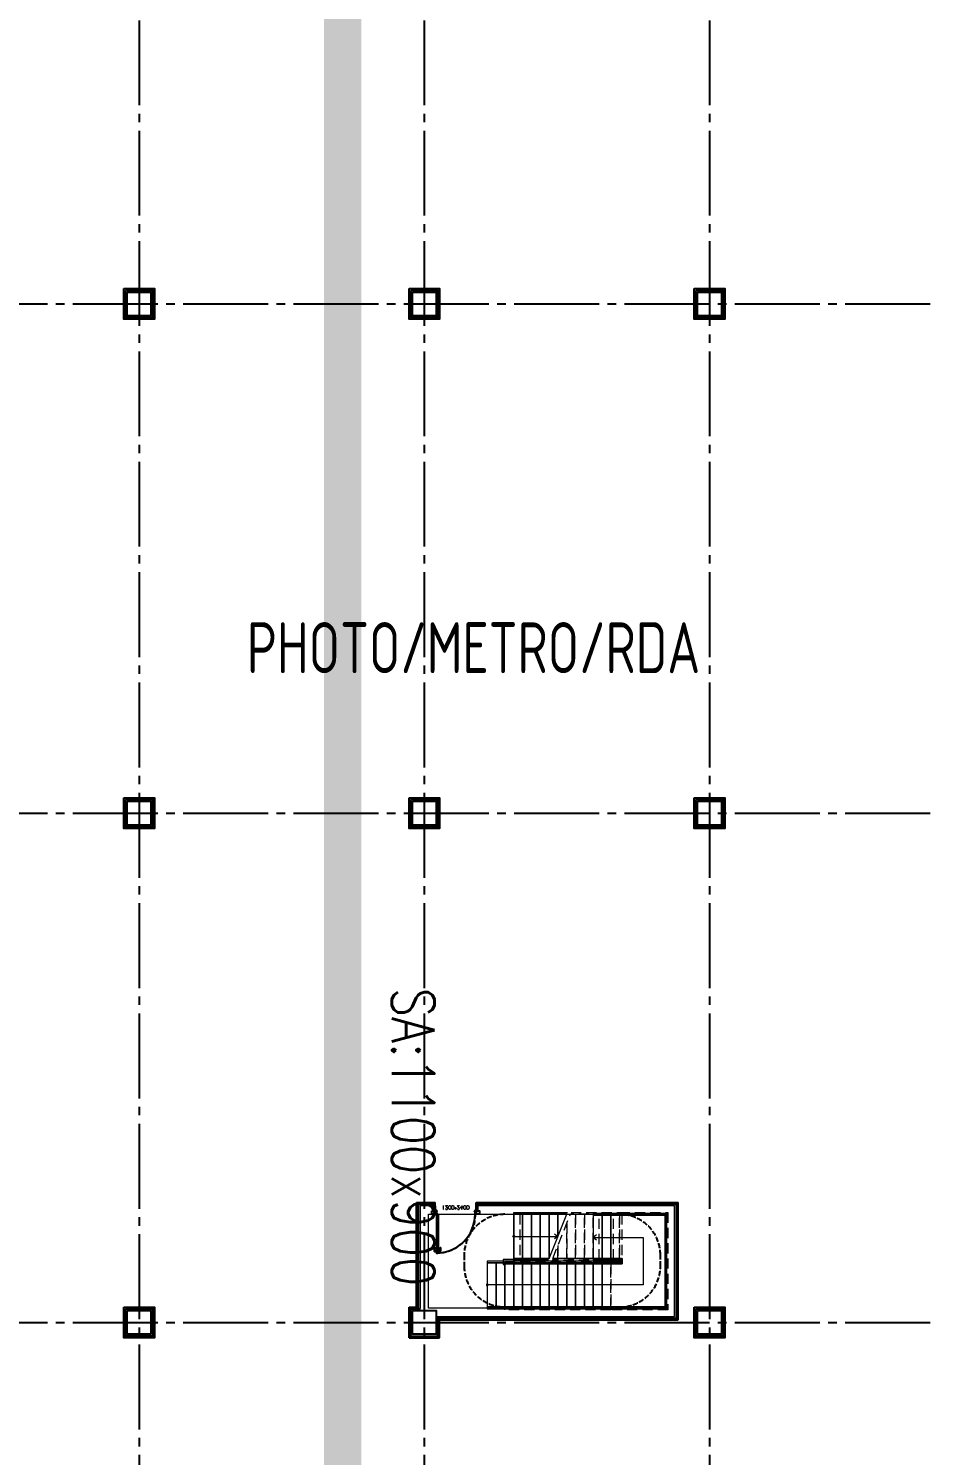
# Model space of a CAD drawing. Extents: x -960 to 27370, y -3283 to 11880.
# Drawn here: x 9874 to 12522, y 4108 to 8311 of the extents above; entities that cross this region are included whole.
import ezdxf
from ezdxf.enums import TextEntityAlignment as Align

# ---------------------------------------------------------------- set-up
doc = ezdxf.new("R2010")
doc.units = 0
doc.header["$LTSCALE"] = 100
for name, pattern in [('188K-SM-03-F10-ARCH-PA-Y2257103$0$HIDDEN2', [0.1875, 0.125, -0.0625]), ('X-S-FAB-L10$0$COL-CEN-LIN', [3.25, 2.5, -0.25, 0.25, -0.25]), ('X-S-FAB-L10$0$HIDDEN', [0.4, 0.3, -0.1]), ('X-S-FAB-L10$0$JJP_虛線(退縮線、投影線、地下室範圍、非屬本工程、圖面分區)', [0.45, 0.3, -0.15]), ('X-S-FAB-L10$0$虛線', [0.846667, 0.423333, -0.423333])]:
    doc.linetypes.add(name, pattern=pattern)
for name, color, linetype in [('0-xref', 8, 'Continuous'), ('188K-SM-03-F10-ARCH-PA-Y2257103$0$K-P1S-4.2-單抗', 3, 'Continuous'), ('188K-SM-03-F10-ARCH-PA-Y2257103$0$K-TXT', 7, 'Continuous'), ('188K-SM-03-F10-ARCH-PA-Y2257103$0$K-岩棉 2hr 7.5-單抗', 230, 'Continuous'), ('188K-SM-03-F10-ARCH-PA-Y2257103$0$非YK-K-防火門', 11, 'Continuous'), ('188K-SM-07-F15-HVAC-MA DUCT-Y2257103$0$0-MAU-SA', 5, 'Continuous'), ('188K-SM-07-F15-HVAC-MA DUCT-Y2257103$0$01-電力-CSA', 1, 'Continuous'), ('X-S-FAB-L10$0$0-DIM-TXT', 8, 'Continuous'), ('X-S-FAB-L10$0$A-STRS', 8, 'Continuous'), ('X-S-FAB-L10$0$A-WALL-IN', 8, 'Continuous'), ('X-S-FAB-L10$0$BLOCK', 8, 'Continuous'), ('X-S-FAB-L10$0$CCL', 8, 'X-S-FAB-L10$0$COL-CEN-LIN'), ('X-S-FAB-L10$0$COL-S', 8, 'Continuous'), ('X-S-FAB-L10$0$DW_Frame', 8, 'Continuous'), ('X-S-FAB-L10$0$HID', 8, 'X-S-FAB-L10$0$HIDDEN'), ('X-S-FAB-L10$0$S-SLAB-SHOW', 8, 'Continuous')]:
    doc.layers.add(name, color=color, linetype=linetype)
doc.styles.add('188K-SM-03-F10-ARCH-PA-Y2257103$0$AA-TXT', font='isocp.shx', dxfattribs={"width": 0.8, "bigfont": 'chineset.shx'})
doc.styles.add('188K-SM-03-F10-ARCH-PA-Y2257103$0$Standard', font='txt.shx', dxfattribs={"bigfont": 'chineset.shx'})
doc.styles.add('188K-SM-07-F15-HVAC-MA DUCT-Y2257103$0$00-AEX$0$HKEC', font='romans.shx', dxfattribs={"bigfont": 'china.shx'})
doc.styles.add('X-S-FAB-L10$0$CHINA', font='simplex.shx', dxfattribs={"width": 0.75, "bigfont": 'chineset.shx'})
doc.styles.add('X-S-FAB-L10$0$Standard', font='', dxfattribs={"width": 0.8})
doc.styles.add('X-S-FAB-L10$0$TG_NOTE_TEXT', font='simplex.shx', dxfattribs={"width": 0.75, "bigfont": 'chineset.shx'})
doc.styles.get('X-S-FAB-L10$0$Standard').set_extended_font_data('Microsoft JhengHei')

# ---------------------------------------------------------------- blocks, each defined once
blk = doc.blocks.new('X-S-FAB-L10$0$FAB2-L05')
at = {"layer": 'X-S-FAB-L10$0$CCL'}
for p, q in [((-15960, 11005), (-15960, 0)), ((-15120, 11005), (-15120, 0)), ((-14280, 11005), (-14280, 0)), ((-26880, 8220), (1210, 8220)), ((-26880, 6720), (1210, 6720)), ((-26880, 5220), (1210, 5220))]:
    blk.add_line(p, q, dxfattribs=at)
at = {"layer": 'X-S-FAB-L10$0$COL-S'}
for points in [[(-15995, 8255), (-15925, 8255), (-15925, 8185), (-15995, 8185)], [(-15155, 8255), (-15085, 8255), (-15085, 8185), (-15155, 8185)], [(-14315, 8255), (-14245, 8255), (-14245, 8185), (-14315, 8185)], [(-15995, 6755), (-15925, 6755), (-15925, 6685), (-15995, 6685)], [(-15155, 6755), (-15085, 6755), (-15085, 6685), (-15155, 6685)], [(-14315, 6755), (-14245, 6755), (-14245, 6685), (-14315, 6685)], [(-15995, 5255), (-15925, 5255), (-15925, 5185), (-15995, 5185)], [(-15155, 5255), (-15085, 5255), (-15085, 5185), (-15155, 5185)], [(-14315, 5255), (-14245, 5255), (-14245, 5185), (-14315, 5185)]]:
    blk.add_lwpolyline(points, close=True, dxfattribs=at)
blk = doc.blocks.new('X-S-FAB-L10')
for p, q in [((11072.5, 4843.5), (11072.5, 4818.5)), ((11192.5, 4843.5), (11192.5, 4818.5))]:
    blk.add_line(p, q)
blk.add_lwpolyline([(11075.5, 4818.5), (11075.5, 4704.5), (11079.875, 4704.5), (11079.875, 4818.5)], close=True)
blk.add_arc((11075.5, 4818.5), 114, 270, 0)
at = {"layer": 'X-S-FAB-L10$0$A-STRS', "lineweight": 0}
for p, q in [((11303.5, 4823.5), (11461.5, 4823.5)), ((11303.5, 4818.5), (11303.5, 4823.5)), ((11459.5, 4818.5), (11303.5, 4818.5)), ((11303.5, 4688.5), (11303.5, 4818.5)), ((11303.5, 4818.5), (11459.5, 4818.5)), ((11303.5, 4688.5), (11303.5, 4818.5)), ((11303.5, 4818.5), (11329.5, 4818.5)), ((11329.5, 4688.5), (11329.5, 4818.5)), ((11329.5, 4818.5), (11329.5, 4688.5)), ((11329.5, 4688.5), (11329.5, 4818.5)), ((11329.5, 4818.5), (11355.5, 4818.5)), ((11355.5, 4688.5), (11355.5, 4818.5)), ((11355.5, 4818.5), (11355.5, 4688.5)), ((11355.5, 4688.5), (11355.5, 4818.5)), ((11355.5, 4818.5), (11381.5, 4818.5)), ((11381.5, 4688.5), (11381.5, 4818.5)), ((11381.5, 4818.5), (11381.5, 4688.5)), ((11381.5, 4688.5), (11381.5, 4818.5)), ((11381.5, 4818.5), (11407.5, 4818.5)), ((11407.5, 4688.5), (11407.5, 4818.5)), ((11407.5, 4818.5), (11407.5, 4688.5)), ((11407.5, 4688.5), (11407.5, 4818.5)), ((11407.5, 4818.5), (11433.5, 4818.5)), ((11407.5, 4688.5), (11459.5, 4818.5)), ((11433.5, 4753.5), (11433.5, 4818.5)), ((11433.5, 4818.5), (11433.5, 4753.5)), ((11433.5, 4753.5), (11433.5, 4818.5)), ((11433.5, 4818.5), (11459.5, 4818.5)), ((11589.5, 4820.5), (11537.5, 4820.5)), ((11537.5, 4820.5), (11537.5, 4815.5)), ((11537.5, 4815.5), (11589.5, 4815.5)), ((11537.5, 4815.5), (11537.5, 4685.5)), ((11589.5, 4815.5), (11537.5, 4815.5)), ((11537.5, 4815.5), (11537.5, 4685.5)), ((11563.5, 4815.5), (11537.5, 4815.5)), ((11563.5, 4815.5), (11563.5, 4685.5)), ((11563.5, 4685.5), (11563.5, 4815.5)), ((11563.5, 4815.5), (11563.5, 4685.5)), ((11589.5, 4815.5), (11563.5, 4815.5)), ((11589.5, 4815.5), (11589.5, 4820.5)), ((11615.5, 4820.5), (11589.5, 4820.5)), ((11589.5, 4820.5), (11589.5, 4815.5)), ((11589.5, 4815.5), (11615.5, 4815.5)), ((11597.27, 4815.5), (11589.5, 4815.5)), ((11589.5, 4815.5), (11589.5, 4685.5)), ((11589.5, 4815.5), (11589.5, 4685.5)), ((11589.5, 4815.5), (11589.5, 4685.5)), ((11589.5, 4685.5), (11589.5, 4815.5)), ((11589.5, 4815.5), (11589.5, 4685.5)), ((11615.5, 4815.5), (11589.5, 4815.5)), ((11615.5, 4815.5), (11597.27, 4815.5)), ((11754.5, 4820.5), (11615.5, 4820.5)), ((11615.5, 4815.5), (11749.5, 4815.5)), ((11749.5, 4815.5), (11615.5, 4815.5)), ((11749.5, 4815.5), (11615.5, 4815.5)), ((11749.5, 4815.5), (11749.5, 4545.5)), ((11749.5, 4545.5), (11749.5, 4815.5)), ((11749.5, 4545.5), (11749.5, 4815.5)), ((11754.5, 4540.5), (11754.5, 4820.5)), ((11303.5, 4753.5), (11329.5, 4753.5)), ((11329.5, 4753.5), (11433.5, 4753.5)), ((11423.5, 4761), (11433.5, 4753.5)), ((11433.5, 4753.5), (11423.5, 4746)), ((11547.5, 4758), (11537.5, 4750.5)), ((11537.5, 4750.5), (11563.5, 4750.5)), ((11537.5, 4750.5), (11547.5, 4743)), ((11563.5, 4750.5), (11589.5, 4750.5)), ((11589.5, 4750.5), (11615.5, 4750.5)), ((11615.5, 4750.5), (11684.5, 4750.5)), ((11684.5, 4750.5), (11684.5, 4610.5)), ((11563.5, 4680.5), (11225.5, 4680.5)), ((11225.5, 4680.5), (11225.5, 4675.5)), ((11225.5, 4675.5), (11563.5, 4675.5)), ((11225.5, 4675.5), (11225.5, 4545.5)), ((11563.5, 4675.5), (11225.5, 4675.5)), ((11251.5, 4675.5), (11225.5, 4675.5)), ((11225.5, 4675.5), (11225.5, 4545.5)), ((11251.5, 4545.5), (11251.5, 4675.5)), ((11277.5, 4675.5), (11251.5, 4675.5)), ((11251.5, 4675.5), (11251.5, 4545.5)), ((11251.5, 4545.5), (11251.5, 4675.5)), ((11277.5, 4545.5), (11277.5, 4675.5)), ((11303.5, 4675.5), (11277.5, 4675.5)), ((11277.5, 4675.5), (11277.5, 4545.5)), ((11277.5, 4545.5), (11277.5, 4675.5)), ((11303.5, 4688.5), (11407.5, 4688.5)), ((11303.5, 4683.5), (11303.5, 4688.5)), ((11407.5, 4688.5), (11303.5, 4688.5)), ((11329.5, 4688.5), (11303.5, 4688.5)), ((11405.5, 4683.5), (11303.5, 4683.5)), ((11303.5, 4545.5), (11303.5, 4675.5)), ((11329.5, 4675.5), (11303.5, 4675.5)), ((11303.5, 4675.5), (11303.5, 4545.5)), ((11303.5, 4545.5), (11303.5, 4675.5)), ((11355.5, 4688.5), (11329.5, 4688.5)), ((11329.5, 4545.5), (11329.5, 4675.5)), ((11355.5, 4675.5), (11329.5, 4675.5)), ((11329.5, 4675.5), (11329.5, 4545.5)), ((11329.5, 4545.5), (11329.5, 4675.5)), ((11381.5, 4688.5), (11355.5, 4688.5)), ((11355.5, 4545.5), (11355.5, 4675.5)), ((11381.5, 4675.5), (11355.5, 4675.5)), ((11355.5, 4675.5), (11355.5, 4545.5)), ((11355.5, 4545.5), (11355.5, 4675.5)), ((11407.5, 4688.5), (11381.5, 4688.5)), ((11381.5, 4545.5), (11381.5, 4675.5)), ((11407.5, 4675.5), (11381.5, 4675.5)), ((11381.5, 4675.5), (11381.5, 4545.5)), ((11381.5, 4545.5), (11381.5, 4675.5)), ((11407.5, 4545.5), (11407.5, 4675.5)), ((11433.5, 4675.5), (11407.5, 4675.5)), ((11407.5, 4675.5), (11407.5, 4545.5)), ((11407.5, 4545.5), (11407.5, 4675.5)), ((11433.5, 4545.5), (11433.5, 4675.5)), ((11459.5, 4675.5), (11433.5, 4675.5)), ((11433.5, 4675.5), (11433.5, 4545.5)), ((11433.5, 4545.5), (11433.5, 4675.5)), ((11459.5, 4545.5), (11459.5, 4675.5)), ((11485.5, 4675.5), (11459.5, 4675.5)), ((11459.5, 4675.5), (11459.5, 4545.5)), ((11459.5, 4545.5), (11459.5, 4675.5)), ((11485.5, 4545.5), (11485.5, 4675.5)), ((11511.5, 4675.5), (11485.5, 4675.5)), ((11485.5, 4675.5), (11485.5, 4545.5)), ((11485.5, 4545.5), (11485.5, 4675.5)), ((11511.5, 4545.5), (11511.5, 4675.5)), ((11537.5, 4675.5), (11511.5, 4675.5)), ((11511.5, 4675.5), (11511.5, 4545.5)), ((11511.5, 4545.5), (11511.5, 4675.5)), ((11589.5, 4685.5), (11537.5, 4685.5)), ((11537.5, 4685.5), (11537.5, 4680.5)), ((11537.5, 4685.5), (11589.5, 4685.5)), ((11537.5, 4685.5), (11563.5, 4685.5)), ((11537.5, 4680.5), (11589.5, 4680.5)), ((11537.5, 4545.5), (11537.5, 4675.5)), ((11563.5, 4675.5), (11537.5, 4675.5)), ((11537.5, 4675.5), (11537.5, 4545.5)), ((11537.5, 4545.5), (11537.5, 4675.5)), ((11563.5, 4685.5), (11589.5, 4685.5)), ((11589.5, 4680.5), (11563.5, 4680.5)), ((11563.5, 4680.5), (11563.5, 4675.5)), ((11563.5, 4675.5), (11563.5, 4680.5)), ((11563.5, 4675.5), (11589.5, 4675.5)), ((11589.5, 4675.5), (11563.5, 4675.5)), ((11563.5, 4545.5), (11563.5, 4675.5)), ((11563.5, 4545.5), (11563.5, 4675.5)), ((11589.5, 4675.5), (11563.5, 4675.5)), ((11563.5, 4675.5), (11563.5, 4545.5)), ((11563.5, 4545.5), (11563.5, 4675.5)), ((11589.5, 4680.5), (11589.5, 4685.5)), ((11615.5, 4685.5), (11589.5, 4685.5)), ((11589.5, 4685.5), (11589.5, 4680.5)), ((11589.5, 4685.5), (11597.27, 4685.5)), ((11589.5, 4685.5), (11615.5, 4685.5)), ((11589.5, 4680.5), (11615.5, 4680.5)), ((11614.5, 4680.5), (11589.5, 4680.5)), ((11589.5, 4675.5), (11619.5, 4675.5)), ((11619.5, 4675.5), (11589.5, 4675.5)), ((11619.5, 4675.5), (11589.5, 4675.5)), ((11597.27, 4685.5), (11615.5, 4685.5)), ((11615.5, 4680.5), (11614.5, 4680.5)), ((11619.5, 4685.5), (11615.5, 4685.5)), ((11615.5, 4685.5), (11619.5, 4685.5)), ((11615.5, 4685.5), (11619.5, 4685.5)), ((11619.5, 4675.5), (11619.5, 4685.5)), ((11619.5, 4685.5), (11619.5, 4675.5)), ((11619.5, 4685.5), (11619.5, 4675.5)), ((11251.5, 4610.5), (11225.5, 4610.5)), ((11563.5, 4610.5), (11251.5, 4610.5)), ((11589.5, 4610.5), (11563.5, 4610.5)), ((11684.5, 4610.5), (11589.5, 4610.5)), ((11563.5, 4545.5), (11225.5, 4545.5)), ((11225.5, 4545.5), (11225.5, 4540.5)), ((11225.5, 4545.5), (11563.5, 4545.5)), ((11225.5, 4545.5), (11251.5, 4545.5)), ((11225.5, 4540.5), (11563.5, 4540.5)), ((11251.5, 4545.5), (11277.5, 4545.5)), ((11277.5, 4545.5), (11303.5, 4545.5)), ((11303.5, 4545.5), (11329.5, 4545.5)), ((11329.5, 4545.5), (11355.5, 4545.5)), ((11355.5, 4545.5), (11381.5, 4545.5)), ((11381.5, 4545.5), (11407.5, 4545.5)), ((11407.5, 4545.5), (11433.5, 4545.5)), ((11433.5, 4545.5), (11459.5, 4545.5)), ((11459.5, 4545.5), (11485.5, 4545.5)), ((11485.5, 4545.5), (11511.5, 4545.5)), ((11511.5, 4545.5), (11537.5, 4545.5)), ((11537.5, 4545.5), (11563.5, 4545.5)), ((11589.5, 4545.5), (11563.5, 4545.5)), ((11563.5, 4545.5), (11563.5, 4540.5)), ((11563.5, 4540.5), (11563.5, 4545.5)), ((11563.5, 4545.5), (11589.5, 4545.5)), ((11563.5, 4545.5), (11589.5, 4545.5)), ((11563.5, 4540.5), (11589.5, 4540.5)), ((11749.5, 4545.5), (11589.5, 4545.5)), ((11589.5, 4545.5), (11749.5, 4545.5)), ((11589.5, 4545.5), (11749.5, 4545.5)), ((11589.5, 4540.5), (11754.5, 4540.5))]:
    blk.add_line(p, q, dxfattribs=at)
at = {"layer": 'X-S-FAB-L10$0$A-STRS', "linetype": 'X-S-FAB-L10$0$JJP_虛線(退縮線、投影線、地下室範圍、非屬本工程、圖面分區)', "lineweight": 0}
for p, q in [((11321.546, 4818.5), (11321.546, 4688.5)), ((11418.27, 4688.5), (11470.27, 4818.5)), ((11459.5, 4688.5), (11459.5, 4791.574)), ((11459.5, 4791.574), (11459.5, 4688.5)), ((11459.5, 4688.5), (11459.5, 4791.574)), ((11615.5, 4818.5), (11470.27, 4818.5)), ((11470.27, 4818.5), (11485.5, 4818.5)), ((11472.27, 4823.5), (11615.5, 4823.5)), ((11485.5, 4688.5), (11485.5, 4818.5)), ((11485.5, 4818.5), (11485.5, 4688.5)), ((11485.5, 4688.5), (11485.5, 4818.5)), ((11485.5, 4818.5), (11511.5, 4818.5)), ((11511.5, 4688.5), (11511.5, 4818.5)), ((11511.5, 4818.5), (11511.5, 4688.5)), ((11511.5, 4688.5), (11511.5, 4818.5)), ((11511.5, 4818.5), (11537.5, 4818.5)), ((11537.5, 4688.5), (11537.5, 4818.5)), ((11537.5, 4818.5), (11537.5, 4688.5)), ((11537.5, 4688.5), (11537.5, 4818.5)), ((11537.5, 4818.5), (11563.5, 4818.5)), ((11554.915, 4685.5), (11554.915, 4815.5)), ((11563.5, 4688.5), (11563.5, 4818.5)), ((11563.5, 4818.5), (11563.5, 4688.5)), ((11563.5, 4688.5), (11563.5, 4818.5)), ((11563.5, 4818.5), (11589.5, 4818.5)), ((11589.5, 4688.5), (11589.5, 4818.5)), ((11589.5, 4818.5), (11589.5, 4688.5)), ((11589.5, 4688.5), (11589.5, 4818.5)), ((11589.5, 4818.5), (11615.5, 4818.5)), ((11597.27, 4685.5), (11597.27, 4815.5)), ((11615.5, 4823.5), (11615.5, 4818.5)), ((11615.5, 4823.5), (11757.5, 4823.5)), ((11615.5, 4818.5), (11615.5, 4823.5)), ((11752.5, 4818.5), (11615.5, 4818.5)), ((11615.5, 4688.5), (11615.5, 4818.5)), ((11615.5, 4688.5), (11615.5, 4818.5)), ((11615.5, 4688.5), (11615.5, 4818.5)), ((11615.5, 4818.5), (11615.5, 4688.5)), ((11615.5, 4688.5), (11615.5, 4818.5)), ((11615.5, 4818.5), (11752.5, 4818.5)), ((11621.991, 4818.5), (11621.991, 4688.5)), ((11752.5, 4542.5), (11752.5, 4818.5)), ((11752.5, 4818.5), (11752.5, 4542.5)), ((11757.5, 4823.5), (11757.5, 4537.5)), ((11433.5, 4688.5), (11433.5, 4726.574)), ((11433.5, 4726.574), (11433.5, 4688.5)), ((11433.5, 4688.5), (11433.5, 4726.574)), ((11277.5, 4672.5), (11277.5, 4677.5)), ((11277.5, 4677.5), (11589.5, 4677.5)), ((11589.5, 4672.5), (11277.5, 4672.5)), ((11277.5, 4542.5), (11277.5, 4672.5)), ((11277.5, 4672.5), (11303.5, 4672.5)), ((11303.5, 4672.5), (11303.5, 4542.5)), ((11303.5, 4542.5), (11303.5, 4672.5)), ((11303.5, 4672.5), (11329.5, 4672.5)), ((11303.5, 4672.5), (11303.5, 4542.5)), ((11329.5, 4672.5), (11329.5, 4542.5)), ((11329.5, 4542.5), (11329.5, 4672.5)), ((11329.5, 4672.5), (11355.5, 4672.5)), ((11329.5, 4672.5), (11329.5, 4542.5)), ((11355.5, 4672.5), (11355.5, 4542.5)), ((11355.5, 4542.5), (11355.5, 4672.5)), ((11355.5, 4672.5), (11381.5, 4672.5)), ((11355.5, 4672.5), (11355.5, 4542.5)), ((11381.5, 4672.5), (11381.5, 4542.5)), ((11381.5, 4542.5), (11381.5, 4672.5)), ((11381.5, 4672.5), (11407.5, 4672.5)), ((11381.5, 4672.5), (11381.5, 4542.5)), ((11407.5, 4672.5), (11407.5, 4542.5)), ((11407.5, 4542.5), (11407.5, 4672.5)), ((11407.5, 4672.5), (11433.5, 4672.5)), ((11407.5, 4672.5), (11407.5, 4542.5)), ((11615.5, 4683.5), (11416.27, 4683.5)), ((11418.27, 4688.5), (11615.5, 4688.5)), ((11433.5, 4688.5), (11418.27, 4688.5)), ((11459.5, 4688.5), (11433.5, 4688.5)), ((11433.5, 4672.5), (11433.5, 4542.5)), ((11433.5, 4542.5), (11433.5, 4672.5)), ((11433.5, 4672.5), (11459.5, 4672.5)), ((11433.5, 4672.5), (11433.5, 4542.5)), ((11485.5, 4688.5), (11459.5, 4688.5)), ((11459.5, 4672.5), (11459.5, 4542.5)), ((11459.5, 4542.5), (11459.5, 4672.5)), ((11459.5, 4672.5), (11485.5, 4672.5)), ((11459.5, 4672.5), (11459.5, 4542.5)), ((11511.5, 4688.5), (11485.5, 4688.5)), ((11485.5, 4672.5), (11485.5, 4542.5)), ((11485.5, 4542.5), (11485.5, 4672.5)), ((11485.5, 4672.5), (11511.5, 4672.5)), ((11485.5, 4672.5), (11485.5, 4542.5)), ((11537.5, 4688.5), (11511.5, 4688.5)), ((11511.5, 4672.5), (11511.5, 4542.5)), ((11511.5, 4542.5), (11511.5, 4672.5)), ((11511.5, 4672.5), (11537.5, 4672.5)), ((11511.5, 4672.5), (11511.5, 4542.5)), ((11563.5, 4688.5), (11537.5, 4688.5)), ((11537.5, 4672.5), (11537.5, 4542.5)), ((11537.5, 4542.5), (11537.5, 4672.5)), ((11537.5, 4672.5), (11563.5, 4672.5)), ((11537.5, 4672.5), (11537.5, 4542.5)), ((11589.5, 4688.5), (11563.5, 4688.5)), ((11563.5, 4545.5), (11563.5, 4675.5)), ((11563.5, 4672.5), (11563.5, 4542.5)), ((11563.5, 4672.5), (11589.5, 4672.5)), ((11563.5, 4542.5), (11563.5, 4672.5)), ((11563.5, 4672.5), (11563.5, 4542.5)), ((11615.5, 4688.5), (11589.5, 4688.5)), ((11589.5, 4672.5), (11589.5, 4677.5)), ((11589.5, 4677.5), (11617.5, 4677.5)), ((11589.5, 4677.5), (11589.5, 4672.5)), ((11622.5, 4672.5), (11589.5, 4672.5)), ((11589.5, 4672.5), (11589.5, 4542.5)), ((11589.5, 4672.5), (11589.5, 4542.5)), ((11589.5, 4672.5), (11589.5, 4542.5)), ((11589.5, 4542.5), (11589.5, 4672.5)), ((11589.5, 4672.5), (11622.5, 4672.5)), ((11589.5, 4672.5), (11589.5, 4542.5)), ((11615.5, 4688.5), (11615.5, 4683.5)), ((11615.5, 4688.5), (11622.5, 4688.5)), ((11615.5, 4683.5), (11615.5, 4688.5)), ((11622.5, 4688.5), (11615.5, 4688.5)), ((11617.5, 4683.5), (11615.5, 4683.5)), ((11617.5, 4677.5), (11617.5, 4683.5)), ((11622.5, 4688.5), (11622.5, 4672.5)), ((11622.5, 4672.5), (11622.5, 4688.5)), ((11277.5, 4537.5), (11277.5, 4542.5)), ((11277.5, 4542.5), (11589.5, 4542.5)), ((11303.5, 4542.5), (11277.5, 4542.5)), ((11329.5, 4542.5), (11303.5, 4542.5)), ((11355.5, 4542.5), (11329.5, 4542.5)), ((11381.5, 4542.5), (11355.5, 4542.5)), ((11407.5, 4542.5), (11381.5, 4542.5)), ((11433.5, 4542.5), (11407.5, 4542.5)), ((11459.5, 4542.5), (11433.5, 4542.5)), ((11485.5, 4542.5), (11459.5, 4542.5)), ((11511.5, 4542.5), (11485.5, 4542.5)), ((11537.5, 4542.5), (11511.5, 4542.5)), ((11563.5, 4542.5), (11537.5, 4542.5)), ((11589.5, 4542.5), (11563.5, 4542.5)), ((11589.5, 4537.5), (11589.5, 4542.5)), ((11589.5, 4542.5), (11752.5, 4542.5)), ((11589.5, 4542.5), (11589.5, 4537.5)), ((11752.5, 4542.5), (11589.5, 4542.5)), ((11589.5, 4537.5), (11277.5, 4537.5)), ((11757.5, 4537.5), (11589.5, 4537.5))]:
    blk.add_line(p, q, dxfattribs=at)
at = {"layer": 'X-S-FAB-L10$0$A-STRS', "linetype": 'X-S-FAB-L10$0$虛線', "lineweight": 0}
for p, q in [((11470.27, 4818.5), (11615.5, 4818.5)), ((11615.5, 4818.5), (11621.991, 4818.5)), ((11621.991, 4818.5), (11752.5, 4818.5)), ((11752.5, 4818.5), (11752.5, 4542.5)), ((11277.5, 4542.5), (11277.5, 4672.5)), ((11277.5, 4672.5), (11589.5, 4672.5)), ((11615.5, 4688.5), (11418.27, 4688.5)), ((11589.5, 4672.5), (11622.5, 4672.5)), ((11621.991, 4688.5), (11615.5, 4688.5)), ((11622.5, 4688.5), (11621.991, 4688.5)), ((11622.5, 4672.5), (11622.5, 4688.5)), ((11589.5, 4542.5), (11277.5, 4542.5)), ((11752.5, 4542.5), (11589.5, 4542.5))]:
    blk.add_line(p, q, dxfattribs=at)
at = {"layer": 'X-S-FAB-L10$0$A-STRS', "lineweight": 0, "flags": 128}
for points in [[(11303.5, 4756, -1), (11303.5, 4751, -1)], [(11225.5, 4608, 1), (11225.5, 4613, 1)]]:
    blk.add_lwpolyline(points, format="xyb", close=True, dxfattribs=at)
at = {"layer": 'X-S-FAB-L10$0$A-WALL-IN', "lineweight": 0}
for p, q in [((11027.5, 4843.5), (11027.5, 4818.5)), ((11072.5, 4843.5), (11027.5, 4843.5)), ((11752.5, 4843.5), (11192.5, 4843.5)), ((11052.5, 4818.5), (11072.5, 4818.5)), ((11192.5, 4818.5), (11752.5, 4818.5))]:
    blk.add_line(p, q, dxfattribs=at)
at = {"layer": 'X-S-FAB-L10$0$A-WALL-IN', "lineweight": 0, "flags": 128}
for points in [[(11777.5, 4843.5), (11752.5, 4843.5)], [(11777.5, 4542.5), (11777.5, 4843.5)], [(11027.5, 4818.5), (11027.5, 4542.5)], [(11052.5, 4542.5), (11052.5, 4818.5)], [(11752.5, 4818.5), (11752.5, 4542.5)], [(11027.5, 4535), (11027.5, 4542.5)], [(11752.5, 4542.5), (11052.5, 4542.5)], [(11777.5, 4517.5), (11777.5, 4542.5)], [(11075, 4517.5), (11777.5, 4517.5)]]:
    blk.add_lwpolyline(points, dxfattribs=at)
at = {"layer": 'X-S-FAB-L10$0$COL-S'}
for p, q in [((10165, 7535), (10235, 7535)), ((10165, 7465), (10165, 7535)), ((10235, 7535), (10235, 7465)), ((11005, 7535), (11075, 7535)), ((11005, 7465), (11005, 7535)), ((11075, 7535), (11075, 7465)), ((11845, 7535), (11915, 7535)), ((11845, 7465), (11845, 7535)), ((11915, 7535), (11915, 7465)), ((10235, 7465), (10165, 7465)), ((11075, 7465), (11005, 7465)), ((11915, 7465), (11845, 7465)), ((10165, 6035), (10235, 6035)), ((10165, 5965), (10165, 6035)), ((10235, 6035), (10235, 5965)), ((11005, 6035), (11075, 6035)), ((11005, 5965), (11005, 6035)), ((11075, 6035), (11075, 5965)), ((11845, 6035), (11915, 6035)), ((11845, 5965), (11845, 6035)), ((11915, 6035), (11915, 5965)), ((10235, 5965), (10165, 5965)), ((11075, 5965), (11005, 5965)), ((11915, 5965), (11845, 5965)), ((10165, 4535), (10235, 4535)), ((10165, 4465), (10165, 4535)), ((10235, 4535), (10235, 4465)), ((11005, 4535), (11075, 4535)), ((11005, 4465), (11005, 4535)), ((11075, 4535), (11075, 4465)), ((11845, 4535), (11915, 4535)), ((11845, 4465), (11845, 4535)), ((11915, 4535), (11915, 4465)), ((10235, 4465), (10165, 4465)), ((11075, 4465), (11005, 4465)), ((11915, 4465), (11845, 4465))]:
    blk.add_line(p, q, dxfattribs=at)
at = {"layer": 'X-S-FAB-L10$0$DW_Frame'}
for points in [[(11072.5, 4830.5), (11075.5, 4830.5), (11075.5, 4818.5), (11072.5, 4818.5)], [(11192.5, 4818.5), (11189.5, 4818.5), (11189.5, 4830.5), (11192.5, 4830.5)]]:
    blk.add_lwpolyline(points, dxfattribs=at)
at = {"layer": 'X-S-FAB-L10$0$HID', "ltscale": 0.5}
for p, q in [((11157.5, 4698.5), (11157.5, 4665.5)), ((11735.5, 4665.5), (11735.5, 4698.5))]:
    blk.add_line(p, q, dxfattribs=at)
for centre, start, end in [((11277.5, 4698.5), 90, 180), ((11615.5, 4698.5), 0, 90), ((11277.5, 4665.5), 180, 270), ((11615.5, 4665.5), 270, 0)]:
    blk.add_arc(centre, 120, start, end, dxfattribs=at)
at = {"layer": 'X-S-FAB-L10$0$S-SLAB-SHOW', "lineweight": 0, "flags": 128}
blk.add_lwpolyline([(11303.5, 4685.5), (11272.5, 4685.5), (11272.5, 4670.5), (11277.5, 4670.5), (11277.5, 4542.5), (11052.5, 4542.5), (11052.5, 4818.5), (11303.5, 4818.5)], close=True, dxfattribs=at)
blk.add_lwpolyline([(11303.5, 4685.5), (11272.5, 4685.5), (11272.5, 4670.5), (11277.5, 4670.5), (11277.5, 4542.5), (11052.5, 4542.5), (11052.5, 4818.5), (11303.5, 4818.5)], close=True, dxfattribs=at)
at = {"layer": 'X-S-FAB-L10$0$BLOCK'}
blk.add_blockref('X-S-FAB-L10$0$FAB2-L05', (26160, -720), dxfattribs=at)
at = {"style": 'X-S-FAB-L10$0$TG_NOTE_TEXT', "width": 0.5, "flags": 1}
for p in [(7463.301, 9020), (18268.251, 8649), (11197.77, 4800.167), (16485.801, 4800.167), (25420.27, 2635), (13360, 320.001, 0), (7463.301, -33.333)]:
    blk.add_attdef('WH', text='', height=20, dxfattribs=at).set_placement(p, align=Align.BOTTOM_LEFT)
at = {"width": 0.5}
for style, p in [('X-S-FAB-L10$0$TG_NOTE_TEXT', (7585, 9020)), ('X-S-FAB-L10$0$TG_NOTE_TEXT', (18389.95, 8649)), ('X-S-FAB-L10$0$TG_NOTE_TEXT', (11117.5, 4813.5)), ('X-S-FAB-L10$0$TG_NOTE_TEXT', (16607.5, 4813.5)), ('X-S-FAB-L10$0$TG_NOTE_TEXT', (25350, 2635)), ('X-S-FAB-L10$0$Standard', (13129.375, 325.001, 0)), ('X-S-FAB-L10$0$TG_NOTE_TEXT', (7585, -20))]:
    blk.add_attdef('DESC', text='', height=10, dxfattribs=dict(at, style=style)).set_placement(p, align=Align.BOTTOM_LEFT)
for tag, style, p in [('TYPE', 'X-S-FAB-L10$0$TG_NOTE_TEXT', (7619.286, 9020)), ('NO', 'X-S-FAB-L10$0$TG_NOTE_TEXT', (7650.095, 9020)), ('TYPE', 'X-S-FAB-L10$0$TG_NOTE_TEXT', (18424.236, 8649)), ('NO', 'X-S-FAB-L10$0$TG_NOTE_TEXT', (18455.045, 8649)), ('NO', 'X-S-FAB-L10$0$TG_NOTE_TEXT', (11088.595, 4813.5)), ('TYPE', 'X-S-FAB-L10$0$TG_NOTE_TEXT', (11151.786, 4813.5)), ('TYPE', 'X-S-FAB-L10$0$TG_NOTE_TEXT', (16641.786, 4813.5)), ('NO', 'X-S-FAB-L10$0$TG_NOTE_TEXT', (16672.595, 4813.5)), ('NO', 'X-S-FAB-L10$0$TG_NOTE_TEXT', (25313, 2635)), ('TYPE', 'X-S-FAB-L10$0$TG_NOTE_TEXT', (25350, 2635)), ('NO', 'X-S-FAB-L10$0$Standard', (13100, 320.001, 0)), ('TYPE', 'X-S-FAB-L10$0$Standard', (13129.375, 320.001, 0)), ('TYPE', 'X-S-FAB-L10$0$TG_NOTE_TEXT', (7619.286, -20)), ('NO', 'X-S-FAB-L10$0$TG_NOTE_TEXT', (7650.095, -20))]:
    blk.add_attdef(tag, text='', height=10, dxfattribs=dict(at, style=style)).set_placement(p, align=Align.BOTTOM_RIGHT)
at = {"style": 'X-S-FAB-L10$0$TG_NOTE_TEXT', "width": 0.5, "flags": 1}
for rotation, p in [(180, (43, 7480)), (180, (943, 7480)), (90, (24310, 3717.77)), (270, (17080, 1711.699))]:
    blk.add_attdef('WH', text='', height=20, rotation=rotation, dxfattribs=at).set_placement(p, align=Align.BOTTOM_LEFT)
at = {"width": 0.5}
for rotation, style, p in [(180, 'X-S-FAB-L10$0$Standard', (317.625, 7480)), (180, 'X-S-FAB-L10$0$Standard', (1217.625, 7480)), (90, 'X-S-FAB-L10$0$TG_NOTE_TEXT', (24310, 3647.5)), (270, 'X-S-FAB-L10$0$TG_NOTE_TEXT', (17080, 1605))]:
    blk.add_attdef('DESC', text='', height=10, rotation=rotation, dxfattribs=dict(at, style=style)).set_placement(p, align=Align.BOTTOM_LEFT)
for tag, rotation, style, p in [('TYPE', 180, 'X-S-FAB-L10$0$Standard', (317.625, 7480)), ('NO', 180, 'X-S-FAB-L10$0$Standard', (347, 7480)), ('TYPE', 180, 'X-S-FAB-L10$0$Standard', (1217.625, 7480)), ('NO', 180, 'X-S-FAB-L10$0$Standard', (1247, 7480)), ('TYPE', 90, 'X-S-FAB-L10$0$TG_NOTE_TEXT', (24310, 3647.5)), ('NO', 90, 'X-S-FAB-L10$0$TG_NOTE_TEXT', (24310, 3610.5)), ('TYPE', 270, 'X-S-FAB-L10$0$TG_NOTE_TEXT', (17080, 1605)), ('NO', 270, 'X-S-FAB-L10$0$TG_NOTE_TEXT', (17080, 1573))]:
    blk.add_attdef(tag, text='', height=10, rotation=rotation, dxfattribs=dict(at, style=style)).set_placement(p, align=Align.BOTTOM_RIGHT)
at = {"layer": 'X-S-FAB-L10$0$0-DIM-TXT', "style": 'X-S-FAB-L10$0$CHINA', "width": 0.75}
for p in [(667.414, 7855.1, -2689.4), (22627.353, 6728.814), (25644.722, 6728.814), (24778.787, 5569.051), (1118.252, 4980), (417.801, 4594.623), (23874.84, 4355), (22927.43, 4330.122), (23749.869, 3901.367), (417.801, 3765.236), (1118.252, 3730), (417.801, 3115.79), (536.882, 2227.832), (16908.994, 1782.652), (888.445, 880.466), (16977.43, 750), (18878.841, 750), (25641.221, 553.233), (21364.03, 526.894)]:
    blk.add_attdef('HIG', text='', height=80, dxfattribs=at).set_placement(p, align=Align.MIDDLE_LEFT)
blk = doc.blocks.new('188K-SM-03-F10-ARCH-PA-Y2257103$0$F14P8-SM-03-FB1-ARCH-PA(B)-Y2210902$0$18P2-XFDP40$0$GAD2205')
blk.add_lwpolyline([(0, 1), (0, 1), (-18, 1, -0.414214), (-18, 2), (-18, 3, -0.414214), (-18, 3), (-14, 3, 0.414214), (-13, 4), (-13, 4, 0.414214), (-14, 4), (-18, 4, -0.414214), (-18, 5), (-18, 12, -0.414214), (-18, 12), (-18, 12, 0.414214), (-18, 12), (-18, 14, 0.72636), (-19, 14), (-19, 13, 0.158507), (-19, 13), (-19, 0, 0.414214), (-19, 0), (19, 0, 0.414214), (19, 0), (19, 13, 0.158507), (19, 13), (19, 14, 0.72636), (18, 14), (18, 12, 0.414214), (18, 12, -0.414214), (18, 12), (18, 5, -0.414214), (18, 4), (14, 4, 0.414214), (13, 4), (13, 4, 0.414214), (14, 3), (18, 3, -0.414214), (18, 3), (18, 2, -0.414214), (18, 1), (0, 1)], format="xyb", close=True)
blk = doc.blocks.new('188K-SM-03-F10-ARCH-PA-Y2257103$0$(FS1-4)1hr單開防火門-1200x2400')
for p, q in [((8.8, 117.1, 0), (9.6, 117.1, 0)), ((8.8, 112.2, 0), (8.8, 117.1, 0)), ((9.6, 112.2, 0), (8.8, 112.2, 0)), ((9.6, 117.1, 0), (9.6, 112.2, 0)), ((9.6, 115.7, 0), (13.6, 115.7, 0)), ((13.5, 113.5, 0), (9.6, 113.5, 0)), ((13.6, 115.7, 0), (15, 115.7, 0)), ((0, 4.5), (0, -4.5)), ((2.8, 5), (0.5, 5)), ((3, -3.2), (3, 4.8)), ((117, -3.2), (117, 4.8)), ((117.2, 5), (119.5, 5)), ((120, 4.5), (120, -4.5)), ((0.5, -5), (2.8, -5)), ((2.8, -5), (4.4, -4)), ((3.8, -3.2), (3, -3.2)), ((3.6, -3.5), (3.6, -3.3)), ((3.6, -3.3), (3.8, -3.3)), ((4.4, -3.5), (3.6, -3.5)), ((4.4, -3.2), (4.2, -3.2)), ((4.2, -3.3), (4.4, -3.3)), ((4.4, -3.3), (4.4, -3.5)), ((4.5, -3.7), (4.5, -3.3)), ((115.5, -3.7), (115.5, -3.3)), ((115.6, -3.2), (115.8, -3.2)), ((115.6, -3.3), (115.6, -3.5)), ((115.8, -3.3), (115.6, -3.3)), ((115.6, -3.5), (116.4, -3.5)), ((117.2, -5), (115.6, -4)), ((116.2, -3.2), (117, -3.2)), ((116.4, -3.3), (116.2, -3.3)), ((116.4, -3.5), (116.4, -3.3)), ((119.5, -5), (117.2, -5))]:
    blk.add_line(p, q)
at = {"elevation": 0}
blk.add_lwpolyline([(4, 115.7), (0, 115.7), (-1.4, 115.7, 0.327495), (-2.2, 115, 0.089847), (-2.4, 104.3, 1.144881), (-0.5, 104.7, -0.137079), (-0.5, 113, -0.349357), (0, 113.5), (4, 113.5)], format="xyb", dxfattribs=at)
for points in [[(4.8, 112.2), (4.8, 117.1), (4, 117.1), (4, 112.2)], [(-10, -5), (0, -5), (0, 5), (-10, 5)], [(120, -5), (130, -5), (130, 5), (120, 5)]]:
    blk.add_lwpolyline(points, close=True)
at = {"ltscale": 5}
for points in [[(8.8, 109.6), (8.8, 119.7), (4.8, 119.7), (4.8, 109.6)], [(5, 109.2), (5, 14.8), (5, 14.8), (5, 109.2)], [(8.6, 14.8), (8.5, 14.8), (8.5, 109.2), (8.6, 109.2)], [(8.8, 6.1), (8.8, 14.4), (4.8, 14.4), (4.8, 6.1)]]:
    blk.add_lwpolyline(points, close=True, dxfattribs=at)
blk.add_lwpolyline([(4.8, 109.7), (4.8, 108.4, 0.158507), (4.9, 108.4), (4.9, 108.3, 0.72636), (5, 108.3), (5, 108.5, 0.414214), (5, 108.5, -0.414214), (4.9, 108.5), (4.9, 109.2, -0.414214), (5, 109.2), (5.4, 109.2, 0.414214), (5.4, 109.3), (5.4, 109.3, 0.414214), (5.4, 109.3), (5, 109.3, -0.414214), (4.9, 109.4), (4.9, 109.5, -0.414214), (5, 109.6), (6.8, 109.6), (6.8, 109.6), (6.8, 109.6), (8.6, 109.6, -0.414214), (8.6, 109.5), (8.6, 109.4, -0.414214), (8.6, 109.3), (8.2, 109.3, 0.414214), (8.1, 109.3), (8.1, 109.3, 0.414214), (8.2, 109.2), (8.6, 109.2, -0.414214), (8.6, 109.2), (8.6, 108.5, -0.414214), (8.6, 108.5), (8.6, 108.5, 0.414214), (8.6, 108.5), (8.6, 108.3, 0.72636), (8.6, 108.3), (8.7, 108.4, 0.158507), (8.7, 108.4), (8.7, 109.7, 0.414214), (8.7, 109.7), (4.9, 109.7, 0.414214)], format="xyb", close=True, dxfattribs=at)
at = {"ltscale": 500}
for points in [[(3.2, -2.4), (3.2, 5.6), (3, 5.6), (3, -2.4)], [(8.5, 6.6), (4, 6.6), (4, 6.3), (8.5, 6.3)]]:
    blk.add_lwpolyline(points, close=True, dxfattribs=at)
at = {"linetype": '188K-SM-03-F10-ARCH-PA-Y2257103$0$HIDDEN2'}
blk.add_arc((3.4, 6.1), 113.7, 359.4256, 87.3094, dxfattribs=at)
at = {"extrusion": (0, 0, -1)}
for centre, major_axis, start_param, end_param in [((13.5, 113, 0), (-0.417, 0.417), 0.901482, 2.245889), ((15, 104.3, 0), (0.707, 0.707), 0.872811, 4.284184), ((-0.8, 108.9, 0), (10.9, 10.9), 0.51383, 1.058752), ((14.9, 114.8, 0), (-0.624, 0.624), 0.866962, 2.13291), ((-13.8, 109, 0), (21.3, 21.3), 0.585307, 0.943734)]:
    blk.add_ellipse(centre, major_axis=major_axis, ratio=1, start_param=start_param, end_param=end_param, dxfattribs=at)
for centre, major_axis, start_param, end_param in [((0.5, 4.5), (0.354, -0.354), 2.356194, 3.926991), ((2.8, 4.8), (0.106, -0.106), 7.068583, 8.63938), ((117.2, 4.8), (-0.106, -0.106), -2.356194, -0.785398), ((119.5, 4.5), (-0.354, -0.354), 2.356194, 3.926991), ((0.5, -4.5), (-0.354, -0.354), 5.497787, 7.068583), ((3.8, -3.3), (-0.0354, -0.0354), 0.785398, 3.926991), ((4.2, -3.3), (-0.0354, -0.0354), 3.926991, 7.068583), ((4.4, -3.3), (0.0354, -0.0354), 7.068583, 8.63938), ((4.2, -3.7), (0.212, -0.212), 6.162283, 7.068583), ((115.6, -3.3), (-0.0354, -0.0354), -2.356194, -0.785398), ((115.8, -3.7), (-0.212, -0.212), -0.785398, 0.120903), ((115.8, -3.3), (0.0354, -0.0354), -0.785398, 2.356194), ((116.2, -3.3), (0.0354, -0.0354), 2.356194, 5.497787), ((119.5, -4.5), (0.354, -0.354), -0.785398, 0.785398)]:
    blk.add_ellipse(centre, major_axis=major_axis, ratio=1, start_param=start_param, end_param=end_param)
at = {"ltscale": 500, "extrusion": (0, 0, -1)}
blk.add_ellipse((3.4, 6.1), major_axis=(-0.495, 0.495), ratio=1, start_param=5.497787, end_param=11.780972, dxfattribs=at)
at = {"ltscale": 5, "xscale": 0.1000000000058208, "yscale": 0.1000000000058208, "zscale": 0.1000000000058208}
blk.add_blockref('188K-SM-03-F10-ARCH-PA-Y2257103$0$F14P8-SM-03-FB1-ARCH-PA(B)-Y2210902$0$18P2-XFDP40$0$GAD2205', (6.8, 14.3), dxfattribs=at)
at = {"color": 8, "style": '188K-SM-03-F10-ARCH-PA-Y2257103$0$Standard', "width": 0.85}
blk.add_text('1200*2400', height=12, dxfattribs=at).set_placement((60, -15, 0), align=Align.MIDDLE_CENTER)
blk = doc.blocks.new('188K-SM-03-F10-ARCH-PA-Y2257103')
at = {"layer": '188K-SM-03-F10-ARCH-PA-Y2257103$0$K-P1S-4.2-單抗'}
for p, q in [((10995, 4455), (10995, 4545)), ((10995, 4545), (11017.5, 4545)), ((11000, 4455), (11000, 4545)), ((11000, 4540), (11017.5, 4540)), ((11080, 4455), (11080, 4507.5)), ((11085, 4455), (11085, 4507.5)), ((11000, 4460), (11080, 4460)), ((10995, 4455), (11085, 4455))]:
    blk.add_line(p, q, dxfattribs=at)
for points in [[(10155, 7545), (10245, 7545), (10245, 7455), (10155, 7455)], [(10160, 7540), (10240, 7540), (10240, 7460), (10160, 7460)], [(10995, 7545), (11085, 7545), (11085, 7455), (10995, 7455)], [(11000, 7540), (11080, 7540), (11080, 7460), (11000, 7460)], [(11835, 7545), (11925, 7545), (11925, 7455), (11835, 7455)], [(11840, 7540), (11920, 7540), (11920, 7460), (11840, 7460)], [(10155, 6045), (10245, 6045), (10245, 5955), (10155, 5955)], [(10160, 6040), (10240, 6040), (10240, 5960), (10160, 5960)], [(10995, 6045), (11085, 6045), (11085, 5955), (10995, 5955)], [(11000, 6040), (11080, 6040), (11080, 5960), (11000, 5960)], [(11835, 6045), (11925, 6045), (11925, 5955), (11835, 5955)], [(11840, 6040), (11920, 6040), (11920, 5960), (11840, 5960)], [(10155, 4545), (10245, 4545), (10245, 4455), (10155, 4455)], [(10160, 4540), (10240, 4540), (10240, 4460), (10160, 4460)], [(11835, 4545), (11925, 4545), (11925, 4455), (11835, 4455)], [(11840, 4540), (11920, 4540), (11920, 4460), (11840, 4460)]]:
    blk.add_lwpolyline(points, close=True, dxfattribs=at)
at = {"layer": '188K-SM-03-F10-ARCH-PA-Y2257103$0$K-岩棉 2hr 7.5-單抗'}
for p, q in [((11017.5, 4535), (11017.5, 4853.5)), ((11017.5, 4853.5), (11072.5, 4853.5)), ((11017.5, 4848.5), (11072.5, 4848.5)), ((11022.5, 4535), (11022.5, 4853.5)), ((11067.5, 4828.5), (11067.5, 4853.5)), ((11072.5, 4828.5), (11072.5, 4853.5)), ((11192.5, 4828.5), (11192.5, 4853.5)), ((11192.5, 4853.5), (11787.5, 4853.5)), ((11192.5, 4848.5), (11782.5, 4848.5)), ((11197.5, 4828.5), (11197.5, 4853.5)), ((11782.5, 4507.5), (11782.5, 4853.5)), ((11787.5, 4507.5), (11787.5, 4853.5)), ((11075, 4512.5), (11782.5, 4512.5)), ((11075, 4507.5), (11787.5, 4507.5))]:
    blk.add_line(p, q, dxfattribs=at)
at = {"layer": '188K-SM-03-F10-ARCH-PA-Y2257103$0$非YK-K-防火門', "xscale": -1, "rotation": 180}
blk.add_blockref('188K-SM-03-F10-ARCH-PA-Y2257103$0$(FS1-4)1hr單開防火門-1200x2400', (11072.5, 4823.5), dxfattribs=at)
at = {"layer": '188K-SM-03-F10-ARCH-PA-Y2257103$0$K-TXT', "style": '188K-SM-03-F10-ARCH-PA-Y2257103$0$AA-TXT', "width": 0.8}
blk.add_text('PHOTO/METRO/RDA', height=150, dxfattribs=at).set_placement((11185, 6487.5), align=Align.MIDDLE_CENTER)
blk = doc.blocks.new('188K-SM-07-F15-HVAC-MA DUCT-Y2257103')
at = {"layer": '188K-SM-07-F15-HVAC-MA DUCT-Y2257103$0$0-MAU-SA', "color": 5, "const_width": 110}
blk.add_lwpolyline([(10800, -373), (10800, 8843.7)], dxfattribs=at)
at = {"layer": '188K-SM-07-F15-HVAC-MA DUCT-Y2257103$0$01-電力-CSA', "ltscale": 1000, "style": '188K-SM-07-F15-HVAC-MA DUCT-Y2257103$0$00-AEX$0$HKEC', "width": 0.8}
blk.add_text('SA:1100x900', height=125, rotation=270, dxfattribs=at).set_placement((10907.2, 5485.6), align=Align.BOTTOM_LEFT)

msp = doc.modelspace()

# ---------------------------------------------------------------- block references
msp.add_blockref('188K-SM-07-F15-HVAC-MA DUCT-Y2257103', (0, 0))
at = {"layer": '0-xref'}
for name in ['X-S-FAB-L10', '188K-SM-03-F10-ARCH-PA-Y2257103']:
    msp.add_blockref(name, (0, 0), dxfattribs=at)

doc.saveas('drawing.dxf')
